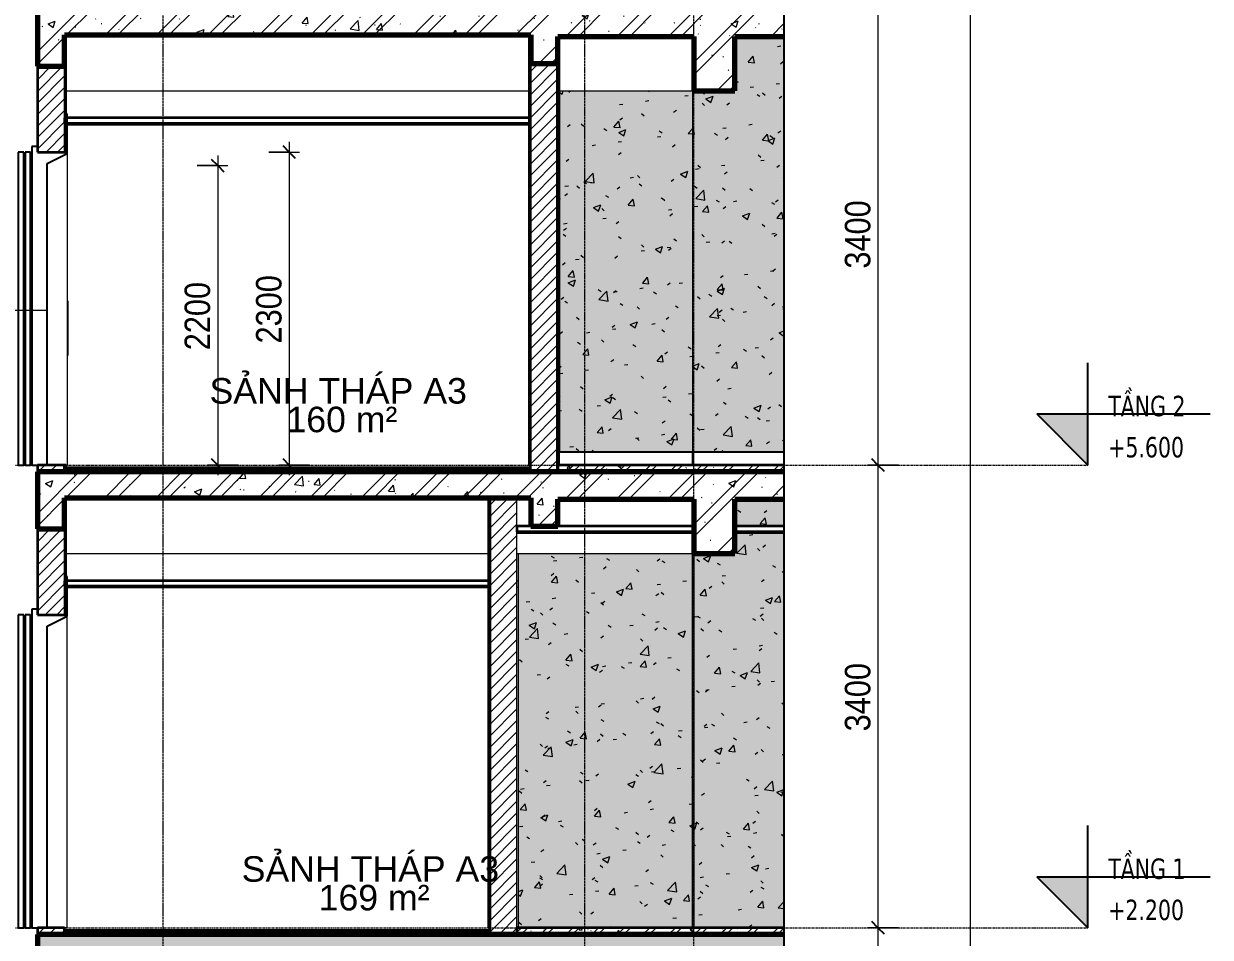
# Model space of a CAD drawing. Header units: millimetres. Extents: x -54951 to -22308, y -6558 to 34550.
# Drawn here: x -49462 to -40741, y 2130 to 8843 of the extents above; entities that cross this region are included whole.
import ezdxf

# ---------------------------------------------------------------- set-up
doc = ezdxf.new("R2010")
doc.units = ezdxf.units.MM
for name, pattern in [('Centre', [31.75, 6.35, -4.7625, 15.875, -4.7625]), ('Grid Line', [22.225, 12.7, -3.175, 3.175, -3.175]), ('Hidden', [7.14375, 4.7625, -2.38125])]:
    doc.linetypes.add(name, pattern=pattern)
for name, color, linetype, lineweight in [('0-1', 7, 'Continuous', 5), ('A-ANNO-DIMS', 211, 'Continuous', 9), ('A-ANNO-DIMS-75', 211, 'Continuous', 9), ('A-AREA-IDEN', 2, 'Continuous', 9), ('A-CLNG', 13, 'Continuous', 18), ('A-CLNG-2', 7, 'Continuous', 35), ('A-CLNG-FNSH-1', 250, 'Continuous', 18), ('A-CLNG-PATT', 13, 'Continuous', 18), ('A-DETL-GENF', 92, 'Continuous', 18), ('A-DETL-GENF-1', 9, 'Continuous', 18), ('A-DETL-GENF-3', 92, 'Hidden', 25), ('A-DETL-WIDE', 214, 'Continuous', 70), ('A-DOOR', 31, 'Continuous', 18), ('A-DOOR-1', 31, 'Continuous', 25), ('A-DOOR-IDEN', 31, 'Continuous', 9), ('A-FLOR-FNSH-1', 7, 'Continuous', 35), ('A-FLOR-HRAL-1', 250, 'Continuous', 18), ('A-FLOR-HRAL-2', 53, 'Continuous', 25), ('A-FLOR-HRAL-3', 9, 'Continuous', 18), ('A-FLOR-LEVL', 51, 'Continuous', 9), ('A-FLOR-LEVL-1', 51, 'Continuous', 25), ('A-FLOR-LEVL-2', 51, 'Centre', 9), ('A-FLOR-PATT-2', 67, 'Continuous', 18), ('A-FLOR-PATT-3', 8, 'Continuous', 18), ('A-WALL', 113, 'Continuous', 18), ('A-WALL-1', 7, 'Continuous', 35), ('A-WALL-PATT', 111, 'Continuous', 18), ('A-WALL-PATT-1', 9, 'Continuous', 18), ('A-WALL-PATT-2', 255, 'Continuous', 18), ('A-WALL-PATT-3', 250, 'Continuous', 18), ('I-WALL', 2, 'Continuous', 18), ('I-WALL-1', 250, 'Continuous', 18), ('S-BEAM-3', 250, 'Continuous', 18), ('S-COLS-1', 250, 'Continuous', 18), ('S-GRID-1', 1, 'Grid Line', 9)]:
    doc.layers.add(name, color=color, linetype=linetype, lineweight=lineweight)
doc.styles.add('Arial', font='arial.ttf', dxfattribs={"height": 187.5})
doc.styles.add('Tahoma_B', font='tahomabd.ttf', dxfattribs={"width": 0.85, "height": 150})
doc.styles.add('UTM Avo', font='', dxfattribs={"width": 0.9, "height": 187.5})
doc.styles.get('UTM Avo').set_extended_font_data('UTM Avo')
doc.dimstyles.new('1_Dim_chi_tiet_2_5', dxfattribs={"dimscale": 304.8, "dimtxt": 187.368928, "dimasz": 0.295276, "dimexe": 0.246063, "dimexo": 0.0625, "dimgap": 0.024606, "dimtad": 1, "dimdec": 0, "dimrnd": 5, "dimzin": 0, "dimdsep": 46, "dimtxsty": 'UTM Avo', "dimblk1": 'OBLIQUE', "dimblk2": 'OBLIQUE', "dimsah": 1, "dimcen": 0.09, "dimdle": 0.246063, "dimazin": 0, "dimtfac": 1, "dimtdec": 4, "dimtix": 1, "dimtmove": 0, "dimatfit": 3, "dimfxl": 0.492126, "dimfxlon": 1, "dimtvp": 1, "dimtolj": 1, "dimtzin": 0, "dimarcsym": 2})
pattern_1 = [(50, (-48685.1, 15725), (546.553, -47.817), [57.15, -628.65]), (355, (-48685.1, 15725), (-105.728, 573.17), [45.72, -502.92]), (100.451, (-48639.57, 15721), (440.828, 525.35), [48.57, -534.27]), (46.184, (-48685.1, 15877.4), (813.237, -126.128), [85.725, -942.975]), (96.636, (-48617.35, 15866.9), (712.207, 742.283), [72.855, -801.405]), (351.184, (-48685.1, 15877.4), (712.215, 742.276), [68.58, -754.38]), (21, (-48608.9, 15839.3), (454.843, -306.796), [57.15, -628.65]), (326, (-48608.9, 15839.3), (185.406, 552.564), [45.72, -502.92]), (71.451, (-48571, 15813.73), (640.251, 245.764), [48.57, -534.27]), (37.5, (-48685.12, 15725), (9.2664, 253.665), [25.146, -471.678, 25.146, -485.394, -504.825]), (37.5, (-48685.12, 15725), (9.2664, 253.665), [-1007.364, 25.146, -479.679]), (7.5, (-48685.12, 15725), (200.4594, 300.5414), [25.146, -265.938, 25.146, -460.248, -192.405]), (7.5, (-48685.12, 15725), (200.4594, 300.5414), [-776.478, 25.146, -167.259]), (327.5, (-48855.04, 15725), (406.7728, -17.1864), [25.146, -165.354, 25.146, -569.214, -788.67]), (327.5, (-48855.04, 15725), (406.7728, -17.1864), [-784.86, 25.146, -763.524]), (317.5, (-48931.24, 15725), (444.388, 76.28), [25.146, -222.504, 25.146, -369.57, -560.07]), (317.5, (-48931.24, 15725), (444.388, 76.28), [-642.366, 25.146, -534.924])]
pattern_2 = [(37.5, (-48685.12, 15725), (-2.40047, 73.41204), [2.515, -55.397, 2.515, -62.255, -61.913]), (37.5, (-48685.12, 15725), (-2.40047, 73.41204), [-122.682, 2.515, -59.398]), (7.5, (-48685.12, 15725), (67.42816, 107.524), [2.515, -28.727, 2.515, -49.682, -20.003]), (7.5, (-48685.12, 15725), (67.42816, 107.524), [-83.439, 2.515, -17.488]), (327.5, (-48731.98, 15725), (118.6493, 0.21553), [2.515, -16.535, 2.515, -66.065, -89.535]), (327.5, (-48731.98, 15725), (118.6493, 0.21553), [-87.63, 2.515, -87.02]), (317.5, (-48731.98, 15725), (114.5339, 33.4393), [2.515, -7.01, 2.515, -42.443, -51.435]), (317.5, (-48731.98, 15725), (114.5339, 33.4393), [-54.483, 2.515, -48.92])]
pattern_3 = [(45, (-48685.12, 15725), (-39.77476, 39.77476), [])]
pattern_4 = [(50, (-48685.12, 15725), (273.276, -23.909), [28.575, -314.325]), (355, (-48685.12, 15725), (-52.8646, 286.585), [22.86, -251.46]), (100.451, (-48662.35, 15723), (220.414, 262.6745), [24.285, -267.135]), (46.184, (-48685.12, 15801.2), (406.619, -63.0646), [42.862, -471.487]), (96.636, (-48651.23, 15795.94), (356.104, 371.141), [36.428, -400.703]), (351.184, (-48685.1, 15801.2), (356.107, 371.138), [34.29, -377.19]), (21, (-48647.02, 15782.15), (227.4212, -153.398), [28.575, -314.325]), (326, (-48647.02, 15782.15), (92.7027, 276.282), [22.86, -251.46]), (71.451, (-48628.07, 15769.37), (320.1254, 122.8816), [24.285, -267.135]), (37.5, (-48685.12, 15725), (4.6325, 126.8326), [2.515, -245.897, 2.515, -252.755, -252.413]), (37.5, (-48685.12, 15725), (4.6325, 126.8326), [-503.682, 2.515, -249.898]), (7.5, (-48685.12, 15725), (100.2292, 150.2711), [2.515, -143.027, 2.515, -240.182, -96.203]), (7.5, (-48685.12, 15725), (100.2292, 150.2711), [-388.239, 2.515, -93.688]), (327.5, (-48770.08, 15725), (203.38684, -8.5935), [2.515, -92.735, 2.515, -294.665, -394.335]), (327.5, (-48770.08, 15725), (203.38684, -8.5935), [-392.43, 2.515, -391.82]), (317.5, (-48808.18, 15725), (222.1944, 38.1398), [2.515, -121.31, 2.515, -194.843, -280.035]), (317.5, (-48808.18, 15725), (222.1944, 38.1398), [-321.183, 2.515, -277.52]), (45, (-48685.12, 15725), (-94.2927, 94.2927), []), (45, (-48685.12, 15867.88), (-94.2927, 94.2927), [])]
pattern_5 = [(45, (-48685.12, 15725), (-42.4264, 42.4264), [])]
pattern_6 = [(0, (-48685.12, 15725), (609.6, 152.4), [25.146, -432.054, 25.146, -432.054, -2438.4]), (0, (-48685.12, 15725), (609.6, 152.4), [-914.4, 25.146, -889.254, 25.146, -432.054, -1066.8]), (0, (-48685.12, 15725), (609.6, 152.4), [-2286, 25.146, -279.654, 25.146, -736.854]), (120, (-48456.52, 15801.2), (-436.7823, 451.729), [25.146, -432.054, 25.146, -2870.454]), (120, (-48456.52, 15801.2), (-436.7823, 451.729), [-482.346, -432.054, 25.146, -889.254, -1524]), (120, (-48456.52, 15801.2), (-436.7823, 451.729), [-1828.8, 25.146, -432.054, 25.146, -1041.654]), (120, (-48456.52, 15801.2), (-436.7823, 451.729), [-2311.146, -279.654, 25.146, -736.854]), (240, (-48380.32, 16106), (-172.8177, -604.129), [25.146, -432.054, 25.146, -432.054, -2438.4]), (240, (-48380.32, 16106), (-172.8177, -604.129), [-914.4, 25.146, -889.254, 25.146, -432.054, -1066.8]), (240, (-48380.32, 16106), (-172.8177, -604.129), [-2286, 25.146, -279.654, 25.146, -736.854])]
pattern_7 = [(50, (-48685.1, 15725), (546.553, -47.817), [57.15, -628.65]), (355, (-48685.1, 15725), (-105.728, 573.17), [45.72, -502.92]), (100.451, (-48639.57, 15721), (440.828, 525.35), [48.57, -534.27]), (46.184, (-48685.1, 15877.4), (813.237, -126.128), [85.725, -942.975]), (96.636, (-48617.35, 15866.9), (712.207, 742.283), [72.855, -801.405]), (351.184, (-48685.1, 15877.4), (712.215, 742.276), [68.58, -754.38]), (21, (-48608.9, 15839.3), (454.843, -306.796), [57.15, -628.65]), (326, (-48608.9, 15839.3), (185.406, 552.564), [45.72, -502.92]), (71.451, (-48571, 15813.73), (640.251, 245.764), [48.57, -534.27]), (37.5, (-48685.12, 15725), (9.2664, 253.665), [5.029, -491.795, 5.029, -505.511, -504.825]), (37.5, (-48685.12, 15725), (9.2664, 253.665), [-1007.364, 5.029, -499.796]), (7.5, (-48685.12, 15725), (200.4594, 300.5414), [5.029, -286.055, 5.029, -480.365, -192.405]), (7.5, (-48685.12, 15725), (200.4594, 300.5414), [-776.478, 5.029, -187.376]), (327.5, (-48855.04, 15725), (406.7728, -17.1864), [5.029, -185.471, 5.029, -589.331, -788.67]), (327.5, (-48855.04, 15725), (406.7728, -17.1864), [-784.86, 5.029, -783.641]), (317.5, (-48931.24, 15725), (444.388, 76.2803), [5.029, -242.621, 5.029, -389.687, -560.07]), (317.5, (-48931.24, 15725), (444.388, 76.2803), [-642.366, 5.029, -555.041]), (45, (-48685.12, 15725), (-188.5854, 188.5854), []), (45, (-48685.12, 16010.75), (-188.5854, 188.5854), [])]

# ---------------------------------------------------------------- blocks, each defined once
blk = doc.blocks.new('NCV_TKTC_KET CAU_rvt-1-TKCS_THANG MÁY TM3 - MẶT CẮT')
at = {"layer": 'S-BEAM-3'}
for p, q in [((-49151.9, 8350), (-45747.4, 8350)), ((-45526.9, 8350), (-44546.9, 8350)), ((-49151.9, 4950), (-46046.9, 4950)), ((-45836.9, 4950), (-45535.3, 4950)), ((-45535.3, 4950), (-44547, 4950))]:
    blk.add_line(p, q, dxfattribs=at)
at = {"layer": 'S-COLS-1'}
blk.add_line((-44536.9, 5695), (-44536.9, 5700), dxfattribs=at)
blk = doc.blocks.new('Railing - Railing-957028-TKCS_THANG MÁY TM3 - MẶT CẮT')
at = {"layer": 'A-FLOR-HRAL-2'}
for p, q in [((-45526.9, 5695), (-45536.9, 5695)), ((-45536.9, 5695), (-45536.9, 5600)), ((-45526.9, 5600), (-45526.9, 5695)), ((-45536.9, 5600), (-45526.9, 5600))]:
    blk.add_line(p, q, dxfattribs=at)
at = {"layer": 'A-FLOR-HRAL-3'}
for p, q in [((-45526.9, 5695), (-44546.9, 5695)), ((-44546.9, 5600), (-44546.9, 5695)), ((-44546.9, 5695), (-43873.9, 5695))]:
    blk.add_line(p, q, dxfattribs=at)
blk = doc.blocks.new('NCV_TKTC_TANG 2_rvt-1-TKCS_THANG MÁY TM3 - MẶT CẮT')
at = {"layer": 'A-FLOR-PATT-2'}
h = blk.add_hatch(dxfattribs=at)
h.set_pattern_fill('FP_2', color=256, style=0, pattern_type=2)
h.set_pattern_definition(pattern_4)
h.paths.add_polyline_path([(-45536.9, 5550), (-43873.9, 5550), (-43873.9, 5600), (-45536.9, 5600)])
at = {"layer": 'A-WALL-PATT-1'}
h = blk.add_hatch(dxfattribs=at)
h.set_pattern_fill('FP_5', color=256, style=0, pattern_type=2)
h.set_pattern_definition(pattern_1)
h.paths.add_polyline_path([(-43873.9, 5700), (-43873.9, 8750), (-44235.3, 8750), (-44235.3, 8350), (-44536.9, 8350), (-44536.9, 8750), (-44546.9, 8750), (-44546.9, 5700)])
h = blk.add_hatch(dxfattribs=at)
h.set_pattern_fill('FP_5', color=256, style=0, pattern_type=2)
h.set_pattern_definition(pattern_1)
h.paths.add_polyline_path([(-44857.6, 5700), (-44546.9, 5700), (-44546.9, 8350), (-45526.9, 8350), (-45526.9, 5700)])
at = {"layer": 'A-WALL-PATT-2'}
h = blk.add_hatch(dxfattribs=at)
h.set_pattern_fill('FP_6', color=256, style=0, pattern_type=2)
h.set_pattern_definition([(37.5, (-48685.12, 15725), (-2.40047, 73.41204), [2.515, -55.397, 2.515, -62.255, -61.912]), (37.5, (-48685.12, 15725), (-2.40047, 73.41204), [-122.682, 2.515, -59.398]), (7.5, (-48685.12, 15725), (67.42816, 107.524), [2.515, -28.727, 2.515, -49.682, -20.002]), (7.5, (-48685.12, 15725), (67.42816, 107.524), [-83.439, 2.515, -17.488]), (327.5, (-48731.98, 15725), (118.6493, 0.21553), [2.515, -16.535, 2.515, -66.065, -89.535]), (327.5, (-48731.98, 15725), (118.6493, 0.21553), [-87.63, 2.515, -87.02]), (317.5, (-48731.98, 15725), (114.5339, 33.4393), [2.515, -7.01, 2.515, -42.443, -51.435]), (317.5, (-48731.98, 15725), (114.5339, 33.4393), [-54.483, 2.515, -48.92])])
h.paths.add_polyline_path([(-43873.9, 5700), (-43873.9, 8750), (-44235.3, 8750), (-44235.3, 8350), (-44536.9, 8350), (-44536.9, 8750), (-44546.9, 8750), (-44546.9, 5700)])
h = blk.add_hatch(dxfattribs=at)
h.set_pattern_fill('FP_7', color=256, style=0, pattern_type=2)
h.set_pattern_definition(pattern_2)
h.paths.add_polyline_path([(-44857.6, 5700), (-44546.9, 5700), (-44546.9, 8350), (-45526.9, 8350), (-45526.9, 5700)])
at = {"layer": 'A-WALL-PATT-3'}
h = blk.add_hatch(dxfattribs=at)
h.set_pattern_fill('FP_8', color=256, style=0, pattern_type=2)
h.set_pattern_definition(pattern_3)
h.paths.add_polyline_path([(-45526.9, 5700), (-45526.9, 8750), (-45535.3, 8750), (-45535.3, 8550), (-45536.9, 8550), (-45536.9, 5700)])
at = {"layer": 'A-FLOR-FNSH-1'}
for p, q in [((-43873.9, 5600), (-45536.9, 5600)), ((-45536.9, 5600), (-45536.9, 5550))]:
    blk.add_line(p, q, dxfattribs=at)
at = {"layer": 'A-WALL-1'}
for p, q in [((-45526.9, 5700), (-45526.9, 8750)), ((-45536.9, 8550), (-45536.9, 5700)), ((-45536.9, 5700), (-45526.9, 5700))]:
    blk.add_line(p, q, dxfattribs=at)
at = {"layer": 'I-WALL-1'}
for p, q in [((-44546.9, 8750), (-44546.9, 5700)), ((-45526.9, 5700), (-44546.9, 5700)), ((-44546.9, 5700), (-43873.9, 5700))]:
    blk.add_line(p, q, dxfattribs=at)
at = {"layer": 'A-FLOR-HRAL-1'}
blk.add_blockref('Railing - Railing-957028-TKCS_THANG MÁY TM3 - MẶT CẮT', (0, 0), dxfattribs=at)
blk = doc.blocks.new('Thang may HIEN - Dài x Rộng - 2000x2000-V1-TKCS_THANG MÁY TM3 - MẶT CẮT')
at = {"layer": 'A-DOOR'}
for p, q in [((-51111.9, 11500), (-49611.9, 11500)), ((-49141.9, 11290), (-49141.9, 9000)), ((-49137.9, 10205.9), (-49141.9, 10205.9)), ((-49137.9, 10205.9), (-49137.9, 9805.9)), ((-49141.9, 9805.9), (-49137.9, 9805.9)), ((-49141.9, 9000), (-49151.9, 9000))]:
    blk.add_line(p, q, dxfattribs=at)
at = {"layer": 'A-DOOR-1'}
for p, q in [((-49161.9, 11580), (-49161.9, 11300)), ((-49141.9, 11580), (-49161.9, 11580)), ((-49141.9, 11290), (-49141.9, 11580)), ((-51111.9, 11500), (-51161.9, 11500)), ((-51161.9, 11500), (-51161.9, 9000)), ((-51111.9, 9000), (-51111.9, 11500)), ((-49561.9, 11500), (-49611.9, 11500)), ((-49611.9, 11500), (-49611.9, 9000)), ((-49561.9, 9000), (-49561.9, 11500)), ((-49361.9, 11340), (-49401.9, 11340)), ((-49401.9, 11340), (-49401.9, 9000)), ((-49361.9, 11300), (-49361.9, 11340)), ((-49462.3, 11300), (-49502.3, 11300)), ((-49502.3, 11300), (-49502.3, 9000)), ((-49462.3, 9000), (-49462.3, 11300)), ((-49412.3, 11300), (-49452.3, 11300)), ((-49452.3, 11300), (-49452.3, 9000)), ((-49412.3, 9000), (-49412.3, 11300)), ((-49161.9, 11300), (-49361.9, 11300)), ((-49290.9, 11215.5), (-49141.9, 11290)), ((-49611.9, 11250), (-51111.9, 11250)), ((-51111.9, 11250), (-51111.9, 11200)), ((-51111.9, 11200), (-49611.9, 11200)), ((-49611.9, 11200), (-49611.9, 11250)), ((-49290.9, 9000), (-49290.9, 11215.5)), ((-51161.9, 9000), (-51111.9, 9000)), ((-49611.9, 9050), (-51111.9, 9050)), ((-51111.9, 9050), (-51111.9, 9000)), ((-51111.9, 9000), (-49611.9, 9000)), ((-49611.9, 9000), (-49611.9, 9050)), ((-49611.9, 9000), (-49561.9, 9000)), ((-49502.3, 9000), (-49462.3, 9000)), ((-49452.3, 9000), (-49412.3, 9000)), ((-49401.9, 9000), (-49290.9, 9000))]:
    blk.add_line(p, q, dxfattribs=at)
blk = doc.blocks.new('Thang may HIEN - Dài x Rộng - 2000x2000-2402870-TKCS_THANG MÁY TM3 - MẶT CẮT')
at = {"layer": 'A-DOOR'}
for p, q in [((-51111.9, 4700), (-49611.9, 4700)), ((-49141.9, 2200), (-49141.9, 4490)), ((-49141.9, 2200), (-49161.9, 2200))]:
    blk.add_line(p, q, dxfattribs=at)
at = {"layer": 'A-DOOR-1'}
for p, q in [((-49141.9, 4780), (-49161.9, 4780)), ((-49161.9, 4780), (-49161.9, 4500)), ((-49141.9, 4490), (-49141.9, 4780)), ((-51111.9, 4700), (-51161.9, 4700)), ((-51161.9, 4700), (-51161.9, 2200)), ((-51111.9, 2200), (-51111.9, 4700)), ((-49561.9, 4700), (-49611.9, 4700)), ((-49611.9, 4700), (-49611.9, 2200)), ((-49561.9, 2200), (-49561.9, 4700)), ((-49361.9, 4540), (-49401.9, 4540)), ((-49401.9, 4540), (-49401.9, 2200)), ((-49361.9, 4500), (-49361.9, 4540)), ((-49611.9, 4450), (-51111.9, 4450)), ((-51111.9, 4450), (-51111.9, 4400)), ((-49611.9, 4400), (-49611.9, 4450)), ((-49462.3, 4500), (-49502.3, 4500)), ((-49502.3, 4500), (-49502.3, 2200)), ((-49462.3, 2200), (-49462.3, 4500)), ((-49412.3, 4500), (-49452.3, 4500)), ((-49452.3, 4500), (-49452.3, 2200)), ((-49412.3, 2200), (-49412.3, 4500)), ((-49161.9, 4500), (-49361.9, 4500)), ((-49290.8, 4415.6), (-49141.9, 4490)), ((-51111.9, 4400), (-49611.9, 4400)), ((-49290.8, 2200), (-49290.8, 4415.6)), ((-51161.9, 2200), (-51111.9, 2200)), ((-49611.9, 2250), (-51111.9, 2250)), ((-51111.9, 2250), (-51111.9, 2200)), ((-51111.9, 2200), (-49611.9, 2200)), ((-49611.9, 2200), (-49611.9, 2250)), ((-49611.9, 2200), (-49561.9, 2200)), ((-49502.3, 2200), (-49462.3, 2200)), ((-49452.3, 2200), (-49412.3, 2200)), ((-49401.9, 2200), (-49290.8, 2200))]:
    blk.add_line(p, q, dxfattribs=at)
blk = doc.blocks.new('BORDER VIEW - BORDER VIEW-3767922-TKCS_THANG MÁY TM3 - MẶT CẮT')
at = {"layer": 'A-DETL-GENF-3'}
blk.add_line((-43873.9, 33879.3), (-43873.9, -4350), dxfattribs=at)
blk = doc.blocks.new('Level - CAO ĐỘ LEVEL-350587-TKCS_THANG MÁY TM3 - MẶT CẮT')
at = {"layer": 'A-FLOR-LEVL'}
blk.add_hatch(color=256, dxfattribs=at).paths.add_polyline_path([(-41640.6, 2575), (-41640.6, 2200), (-42015.6, 2575)])
at = {"layer": 'A-FLOR-LEVL-1'}
for p, q in [((-41640.6, 2200), (-41640.6, 2950)), ((-42015.6, 2575), (-41640.6, 2200)), ((-42015.6, 2575), (-40740.6, 2575))]:
    blk.add_line(p, q, dxfattribs=at)
blk = doc.blocks.new('DIMBLOCK9-TKCS_THANG MÁY TM3 - MẶT CẮT')
at = {"layer": 'A-ANNO-DIMS-75'}
for p, q in [((-43033, 9000), (-43258, 9000)), ((-43183, 9000), (-43183, 5600)), ((-43183, 9000), (-43033, 9000)), ((-43033, 5600), (-43258, 5600)), ((-43183, 5600), (-43033, 5600))]:
    blk.add_line(p, q, dxfattribs=at)
at = {"layer": 'A-ANNO-DIMS-75', "lineweight": 25}
for p, q in [((-43183, 9000), (-43228, 9045)), ((-43183, 9000), (-43138, 8955)), ((-43183, 5600), (-43228, 5645)), ((-43183, 5600), (-43138, 5555))]:
    blk.add_line(p, q, dxfattribs=at)
at = {"layer": 'A-ANNO-DIMS-75', "color": 0, "insert": (-43426.5, 7043.2), "char_height": 187.5, "width": 616.236, "attachment_point": 1, "rotation": 90, "line_spacing_factor": 1.110334, "style": 'UTM Avo'}
blk.add_mtext('3400', dxfattribs=at)
blk = doc.blocks.new('_Oblique')
at = {"color": 0, "linetype": 'ByBlock', "lineweight": -2}
blk.add_line((-0.5, -0.5), (0.5, 0.5), dxfattribs=at)
blk = doc.blocks.new('DIMBLOCK10-TKCS_THANG MÁY TM3 - MẶT CẮT')
at = {"layer": 'A-ANNO-DIMS-75'}
for p, q in [((-43033, 5600), (-43258, 5600)), ((-43183, 5600), (-43183, 2200)), ((-43183, 5600), (-43033, 5600)), ((-43033, 2200), (-43258, 2200)), ((-43183, 2200), (-43033, 2200))]:
    blk.add_line(p, q, dxfattribs=at)
at = {"layer": 'A-ANNO-DIMS-75', "lineweight": 25}
for p, q in [((-43183, 5600), (-43228, 5645)), ((-43183, 5600), (-43138, 5555)), ((-43183, 2200), (-43228, 2245)), ((-43183, 2200), (-43138, 2155))]:
    blk.add_line(p, q, dxfattribs=at)
at = {"layer": 'A-ANNO-DIMS-75', "color": 0, "insert": (-43426.5, 3643.2), "char_height": 187.5, "width": 616.236, "attachment_point": 1, "rotation": 90, "line_spacing_factor": 1.110334, "style": 'UTM Avo'}
blk.add_mtext('3400', dxfattribs=at)
blk = doc.blocks.new('DIMBLOCK11-TKCS_THANG MÁY TM3 - MẶT CẮT')
at = {"layer": 'A-ANNO-DIMS-75'}
for p, q in [((-43033, 2200), (-43258, 2200)), ((-43183, 2200), (-43183, -2075)), ((-43183, 2200), (-43033, 2200)), ((-43033, -2000), (-43258, -2000)), ((-43183, -2000), (-43033, -2000))]:
    blk.add_line(p, q, dxfattribs=at)
at = {"layer": 'A-ANNO-DIMS-75', "lineweight": 25}
for p, q in [((-43183, 2200), (-43228, 2245)), ((-43183, 2200), (-43138, 2155)), ((-43183, -2000), (-43228, -1955)), ((-43183, -2000), (-43138, -2045))]:
    blk.add_line(p, q, dxfattribs=at)
at = {"layer": 'A-ANNO-DIMS-75', "color": 0, "insert": (-43426.5, -156.8), "char_height": 187.5, "width": 616.236, "attachment_point": 1, "rotation": 90, "line_spacing_factor": 1.110334, "style": 'UTM Avo'}
blk.add_mtext('4200', dxfattribs=at)
blk = doc.blocks.new('DIMBLOCK16-TKCS_THANG MÁY TM3 - MẶT CẮT')
at = {"layer": 'A-ANNO-DIMS-75', "lineweight": 25}
for p, q in [((-42506.2, 33800), (-42551.2, 33845)), ((-42506.2, 33800), (-42461.2, 33755)), ((-42506.2, -2000), (-42551.2, -1955)), ((-42506.2, -2000), (-42461.2, -2045))]:
    blk.add_line(p, q, dxfattribs=at)
at = {"layer": 'A-ANNO-DIMS-75'}
for p, q in [((-42506.2, 33875), (-42506.2, -2075)), ((-42656.2, 33800), (-42431.2, 33800)), ((-42506.2, 33800), (-42656.2, 33800)), ((-42356.2, -2000), (-42581.2, -2000)), ((-42506.2, -2000), (-42356.2, -2000))]:
    blk.add_line(p, q, dxfattribs=at)
at = {"layer": 'A-ANNO-DIMS-75', "color": 0, "insert": (-42749.8, 15579), "char_height": 187.5, "width": 770.294, "attachment_point": 1, "rotation": 90, "line_spacing_factor": 1.110334, "style": 'UTM Avo'}
blk.add_mtext('35800', dxfattribs=at)
blk = doc.blocks.new('DIMBLOCK33-TKCS_THANG MÁY TM3 - MẶT CẮT')
at = {"layer": 'A-ANNO-DIMS-75'}
for p, q in [((-48036, 7875), (-48036, 5525)), ((-48186, 7800), (-47961, 7800)), ((-48036, 7800), (-48186, 7800)), ((-47886, 5600), (-48111, 5600)), ((-48036, 5600), (-47886, 5600))]:
    blk.add_line(p, q, dxfattribs=at)
at = {"layer": 'A-ANNO-DIMS-75', "lineweight": 25}
for p, q in [((-48036, 7800), (-48081, 7845)), ((-48036, 7800), (-47991, 7755)), ((-48036, 5600), (-48081, 5645)), ((-48036, 5600), (-47991, 5555))]:
    blk.add_line(p, q, dxfattribs=at)
at = {"layer": 'A-ANNO-DIMS-75', "color": 0, "insert": (-48279.6, 6443.2), "char_height": 187.5, "width": 616.236, "attachment_point": 1, "rotation": 90, "line_spacing_factor": 1.110334, "style": 'UTM Avo'}
blk.add_mtext('2200', dxfattribs=at)
blk = doc.blocks.new('DIMBLOCK34-TKCS_THANG MÁY TM3 - MẶT CẮT')
at = {"layer": 'A-ANNO-DIMS-75', "lineweight": 25}
for p, q in [((-47511, 7900), (-47556, 7945)), ((-47511, 7900), (-47466, 7855)), ((-47511, 5600), (-47556, 5645)), ((-47511, 5600), (-47466, 5555))]:
    blk.add_line(p, q, dxfattribs=at)
at = {"layer": 'A-ANNO-DIMS-75'}
for p, q in [((-47511, 7975), (-47511, 5525)), ((-47661, 7900), (-47436, 7900)), ((-47511, 7900), (-47661, 7900)), ((-47361, 5600), (-47586, 5600)), ((-47511, 5600), (-47361, 5600))]:
    blk.add_line(p, q, dxfattribs=at)
at = {"layer": 'A-ANNO-DIMS-75', "color": 0, "insert": (-47754.6, 6493.2), "char_height": 187.5, "width": 616.236, "attachment_point": 1, "rotation": 90, "line_spacing_factor": 1.110334, "style": 'UTM Avo'}
blk.add_mtext('2300', dxfattribs=at)

msp = doc.modelspace()

# ---------------------------------------------------------------- hatches: boundary and pattern name
at = {"layer": 'A-CLNG-PATT'}
h = msp.add_hatch(dxfattribs=at)
h.set_pattern_fill('FP_11', color=256, style=0, pattern_type=2)
h.set_pattern_definition(pattern_6)
h.paths.add_polyline_path([(-46155.9, 8100), (-45737.4, 8100), (-45737.4, 8110), (-49161.9, 8110), (-49161.9, 8100), (-47454.3, 8100)])
h = msp.add_hatch(dxfattribs=at)
h.set_pattern_fill('FP_11', color=256, style=0, pattern_type=2)
h.set_pattern_definition(pattern_6)
h.paths.add_polyline_path([(-43873.9, 5100), (-43873.9, 5110), (-44235.3, 5110), (-44235.3, 5100)])
h.paths.add_polyline_path([(-45836.9, 5100), (-44536.9, 5100), (-44536.9, 5110), (-45836.9, 5110)])
h = msp.add_hatch(dxfattribs=at)
h.set_pattern_fill('FP_11', color=256, style=0, pattern_type=2)
h.set_pattern_definition(pattern_6)
h.paths.add_polyline_path([(-47454.3, 4700), (-46036.9, 4700), (-46036.9, 4710), (-49161.9, 4710), (-49161.9, 4700), (-48752.6, 4700)])
at = {"layer": 'A-DETL-GENF-1'}
h = msp.add_hatch(dxfattribs=at)
h.set_pattern_fill('FP_3', color=256, style=0, pattern_type=2)
h.set_pattern_definition(pattern_7)
h.paths.add_polyline_path([(-44235.3, 8350), (-44235.3, 8750), (-43873.9, 8750), (-43873.9, 8950), (-49361.9, 8950), (-49361.9, 8530), (-49161.9, 8530), (-49161.9, 8760), (-45735.3, 8760), (-45735.3, 8550), (-45535.3, 8550), (-45535.3, 8750), (-44536.9, 8750), (-44536.9, 8350)])
h.paths.add_polyline_path([(-53361.9, 8350), (-53361.9, 8730), (-51661.9, 8730), (-51661.9, 8530), (-51461.9, 8530), (-51461.9, 8950), (-53801.9, 8950), (-53801.9, 8350)])
h = msp.add_hatch(dxfattribs=at)
h.set_pattern_fill('FP_3', color=256, style=0, pattern_type=2)
h.set_pattern_definition(pattern_7)
h.paths.add_polyline_path([(-44536.9, 4950), (-44235.3, 4950), (-44235.3, 5350), (-43873.9, 5350), (-43873.9, 5550), (-49361.9, 5550), (-49361.9, 5130), (-49161.9, 5130), (-49161.9, 5360), (-45735.3, 5360), (-45735.3, 5150), (-45535.3, 5150), (-45535.3, 5350), (-44536.9, 5350), (-44536.9, 5228.4)])
h.paths.add_polyline_path([(-53801.9, 4950), (-53361.9, 4950), (-53361.9, 5330), (-51661.9, 5330), (-51661.9, 5130), (-51461.9, 5130), (-51461.9, 5550), (-53801.9, 5550), (-53801.9, 4995.6)])
h = msp.add_hatch(dxfattribs=at)
h.set_pattern_fill('FP_3', color=256, style=0, pattern_type=2)
h.set_pattern_definition(pattern_7)
h.paths.add_polyline_path([(-51661.9, -3850), (-51461.9, -3850), (-51461.9, -2050), (-53801.9, -2050), (-53801.9, -2350), (-53733.3, -2350), (-53733.3, -2750), (-53336.9, -2750), (-53336.9, -2350), (-51661.9, -2350)])
h.paths.add_polyline_path([(-49161.9, -3850), (-49161.9, -2350), (-44536.9, -2350), (-44536.9, -2750), (-44136.9, -2750), (-44136.9, -2350), (-43873.9, -2350), (-43873.9, -2050), (-49361.9, -2050), (-49361.9, -3850)])
h.paths.add_polyline_path([(-44536.9, 1550), (-44235.3, 1550), (-44235.3, 1950), (-43873.9, 1950), (-43873.9, 2150), (-49361.9, 2150), (-49361.9, 1750), (-49161.9, 1750), (-49161.9, 1950), (-46036.9, 1950), (-46036.9, 1750), (-45836.9, 1750), (-45836.9, 1950), (-44536.9, 1950)])
h.paths.add_polyline_path([(-53686.9, 1550), (-53361.9, 1550), (-53361.9, 1950), (-51661.9, 1950), (-51661.9, 1750), (-51461.9, 1750), (-51461.9, 2150), (-53801.9, 2150), (-53801.9, 1950), (-53686.9, 1950)])
at = {"layer": 'A-FLOR-PATT-3'}
h = msp.add_hatch(dxfattribs=at)
h.set_pattern_fill('FP_2', color=256, style=0, pattern_type=2)
h.set_pattern_definition(pattern_4)
h.paths.add_polyline_path([(-46155.9, 5550), (-45737.4, 5550), (-45737.4, 5580), (-49161.9, 5580), (-49161.9, 5550), (-47792.1, 5550)])
h = msp.add_hatch(dxfattribs=at)
h.set_pattern_fill('FP_2', color=256, style=0, pattern_type=2)
h.set_pattern_definition(pattern_4)
h.paths.add_polyline_path([(-44536.9, 2150), (-43873.9, 2150), (-43873.9, 2200), (-45836.9, 2200), (-45836.9, 2150), (-44857.6, 2150)])
h = msp.add_hatch(dxfattribs=at)
h.set_pattern_fill('FP_2', color=256, style=0, pattern_type=2)
h.set_pattern_definition(pattern_4)
h.paths.add_polyline_path([(-51461.9, 2150), (-51461.9, 2180), (-53435.3, 2180), (-53435.3, 2150), (-51661.9, 2150)])
h.paths.add_polyline_path([(-49161.9, 2150), (-46036.9, 2150), (-46036.9, 2180), (-49161.9, 2180)])
at = {"layer": 'A-WALL-PATT'}
h = msp.add_hatch(dxfattribs=at)
h.set_pattern_fill('FP_8', color=256, style=0, pattern_type=2)
h.set_pattern_definition(pattern_3)
h.paths.add_polyline_path([(-49151.9, 7900), (-49151.9, 8760), (-49161.9, 8760), (-49161.9, 7900)])
h.paths.add_polyline_path([(-49154.4, 8950), (-49151.9, 8950), (-49151.9, 9000), (-49161.9, 9000), (-49161.9, 8950)])
h = msp.add_hatch(dxfattribs=at)
h.set_pattern_fill('FP_8', color=256, style=0, pattern_type=2)
h.set_pattern_definition(pattern_3)
h.paths.add_polyline_path([(-45737.4, 5600), (-45737.4, 8760), (-45747.4, 8760), (-45747.4, 5600)])
h.paths.add_polyline_path([(-45747.4, 8950), (-45737.4, 8950), (-45737.4, 9000), (-45747.4, 9000)])
h = msp.add_hatch(dxfattribs=at)
h.set_pattern_fill('FP_1', color=256, style=0, pattern_type=2)
h.set_pattern_definition(pattern_5)
h.paths.add_polyline_path([(-45735.3, 5550), (-45537.4, 5550), (-45537.4, 8550), (-45735.3, 8550), (-45735.3, 8760), (-45737.4, 8759.8), (-45737.4, 5550)])
h = msp.add_hatch(dxfattribs=at)
h.set_pattern_fill('FP_1', color=256, style=0, pattern_type=2)
h.set_pattern_definition(pattern_5)
h.paths.add_polyline_path([(-49161.9, 5550), (-49161.9, 5600), (-49361.9, 5600), (-49361.9, 5550)])
h.paths.add_polyline_path([(-49361.9, 7900), (-49161.9, 7900), (-49161.9, 8530), (-49361.9, 8530), (-49361.9, 8304.2)])
h = msp.add_hatch(dxfattribs=at)
h.set_pattern_fill('FP_8', color=256, style=0, pattern_type=2)
h.set_pattern_definition(pattern_3)
h.paths.add_polyline_path([(-49151.9, 4500), (-49151.9, 5360), (-49161.9, 5360), (-49161.9, 4500)])
h.paths.add_polyline_path([(-49151.9, 5550), (-49151.9, 5600), (-49161.9, 5600), (-49161.9, 5550), (-49154.4, 5550)])
h = msp.add_hatch(dxfattribs=at)
h.set_pattern_fill('FP_8', color=256, style=0, pattern_type=2)
h.set_pattern_definition(pattern_3)
h.paths.add_polyline_path([(-46046.9, 2200), (-46036.9, 2200), (-46036.9, 5360), (-46046.9, 5360), (-46046.9, 2767.7)])
h = msp.add_hatch(dxfattribs=at)
h.set_pattern_fill('FP_1', color=256, style=0, pattern_type=2)
h.set_pattern_definition(pattern_5)
h.paths.add_polyline_path([(-46036.9, 2150), (-45836.9, 2150), (-45836.9, 5360), (-46036.9, 5360), (-46036.9, 2767.7)])
h = msp.add_hatch(dxfattribs=at)
h.set_pattern_fill('FP_5', color=256, style=0, pattern_type=2)
h.set_pattern_definition(pattern_1)
h.paths.add_polyline_path([(-43873.9, 2200), (-43873.9, 5100), (-44235.3, 5100), (-44235.3, 4950), (-44536.9, 4950), (-44536.9, 2200)])
h.paths.add_polyline_path([(-43873.9, 5150), (-43873.9, 5350), (-44235.3, 5350), (-44235.3, 5150)])
h = msp.add_hatch(dxfattribs=at)
h.set_pattern_fill('FP_7', color=256, style=0, pattern_type=2)
h.set_pattern_definition(pattern_2)
h.paths.add_polyline_path([(-43873.9, 2200), (-43873.9, 5100), (-44235.3, 5100), (-44235.3, 4950), (-44536.9, 4950), (-44536.9, 2200)])
h.paths.add_polyline_path([(-43873.9, 5150), (-43873.9, 5350), (-44235.3, 5350), (-44235.3, 5150)])
h = msp.add_hatch(dxfattribs=at)
h.set_pattern_fill('FP_1', color=256, style=0, pattern_type=2)
h.set_pattern_definition(pattern_5)
h.paths.add_polyline_path([(-49161.9, 2150), (-49161.9, 2200), (-49361.9, 2200), (-49361.9, 2150)])
h.paths.add_polyline_path([(-49361.9, 4500), (-49161.9, 4500), (-49161.9, 5130), (-49361.9, 5130), (-49361.9, 4613.2)])
h = msp.add_hatch(dxfattribs=at)
h.set_pattern_fill('FP_5', color=256, style=0, pattern_type=2)
h.set_pattern_definition(pattern_1)
h.paths.add_polyline_path([(-44857.6, 2200), (-44547, 2200), (-44547, 4950), (-45826.9, 4950), (-45826.9, 2200)])
h = msp.add_hatch(dxfattribs=at)
h.set_pattern_fill('FP_7', color=256, style=0, pattern_type=2)
h.set_pattern_definition(pattern_2)
h.paths.add_polyline_path([(-44857.6, 2200), (-44547, 2200), (-44547, 4950), (-45826.9, 4950), (-45826.9, 2200)])

# ---------------------------------------------------------------- linework, layer by layer
at = {"layer": 'A-CLNG'}
for p, q in [((-45836.9, 4750), (-45826.9, 4750)), ((-45826.9, 4700), (-45836.9, 4700))]:
    msp.add_line(p, q, dxfattribs=at)
at = {"layer": 'A-CLNG-2'}
for p, q in [((-45737.4, 8150), (-49161.9, 8150)), ((-49161.9, 8150), (-49161.9, 8110)), ((-45737.4, 8110), (-45737.4, 8150)), ((-45737.4, 8110), (-49161.9, 8110)), ((-45735.3, 5150), (-45836.9, 5150)), ((-45836.9, 5150), (-45836.9, 5110)), ((-44536.9, 5150), (-45535.3, 5150)), ((-43873.9, 5150), (-44235.3, 5150)), ((-44536.9, 5110), (-45836.9, 5110)), ((-43873.9, 5110), (-44235.3, 5110)), ((-46036.9, 4750), (-49161.9, 4750)), ((-49161.9, 4750), (-49161.9, 4710)), ((-46036.9, 4710), (-49161.9, 4710)), ((-46036.9, 4710), (-46036.9, 4750))]:
    msp.add_line(p, q, dxfattribs=at)
at = {"layer": 'A-CLNG-FNSH-1'}
for p, q in [((-49161.9, 8100), (-45737.4, 8100)), ((-45737.4, 8100), (-45737.4, 8110)), ((-45836.9, 5100), (-44536.9, 5100)), ((-44235.3, 5100), (-43873.9, 5100)), ((-49161.9, 4710), (-49161.9, 4700)), ((-46036.9, 4700), (-46036.9, 4710)), ((-49161.9, 4700), (-46036.9, 4700))]:
    msp.add_line(p, q, dxfattribs=at)
at = {"layer": 'A-DETL-WIDE'}
for p, q in [((-49361.9, 8950), (-49361.9, 8530)), ((-49161.9, 8530), (-49161.9, 8760)), ((-49161.9, 8760), (-45735.3, 8760)), ((-45735.3, 8760), (-45735.3, 8550)), ((-45535.3, 8550), (-45535.3, 8750)), ((-45535.3, 8750), (-44536.9, 8750)), ((-44536.9, 8750), (-44536.9, 8350)), ((-44235.3, 8350), (-44235.3, 8750)), ((-44235.3, 8750), (-43873.9, 8750)), ((-45735.3, 8550), (-45535.3, 8550)), ((-49361.9, 8530), (-49161.9, 8530)), ((-44536.9, 8350), (-44235.3, 8350)), ((-43873.9, 5550), (-49361.9, 5550)), ((-49361.9, 5550), (-49361.9, 5130)), ((-49161.9, 5130), (-49161.9, 5360)), ((-49161.9, 5360), (-45735.3, 5360)), ((-45735.3, 5360), (-45735.3, 5150)), ((-45535.3, 5150), (-45535.3, 5350)), ((-45535.3, 5350), (-44536.9, 5350)), ((-44536.9, 5350), (-44536.9, 4950)), ((-44235.3, 4950), (-44235.3, 5350)), ((-44235.3, 5350), (-43873.9, 5350)), ((-45735.3, 5150), (-45535.3, 5150)), ((-49361.9, 5130), (-49161.9, 5130)), ((-44536.9, 4950), (-44235.3, 4950)), ((-43873.9, 2150), (-49361.9, 2150)), ((-49361.9, 2150), (-49361.9, 1750))]:
    msp.add_line(p, q, dxfattribs=at)
at = {"layer": 'A-DOOR-IDEN'}
msp.add_line((-49297.9, 6735.6), (-49635.4, 6735.6), dxfattribs=at)
at = {"layer": 'A-FLOR-FNSH-1'}
for p, q in [((-45737.4, 5580), (-49161.9, 5580)), ((-43873.9, 2200), (-45836.9, 2200)), ((-45836.9, 2200), (-45836.9, 2150)), ((-46036.9, 2180), (-49161.9, 2180)), ((-49161.9, 2180), (-49161.9, 2150)), ((-46036.9, 2150), (-46036.9, 2180))]:
    msp.add_line(p, q, dxfattribs=at)
at = {"layer": 'A-FLOR-LEVL-2'}
for p, q in [((-54951.2, 5600), (-41640.6, 5600)), ((-54951.2, 2200), (-41640.6, 2200))]:
    msp.add_line(p, q, dxfattribs=at)
at = {"layer": 'A-WALL'}
for p, q in [((-49161.9, 7900), (-49161.9, 8530)), ((-49161.9, 8530), (-49161.9, 7900)), ((-45836.9, 2200), (-45836.9, 5360)), ((-49161.9, 4500), (-49161.9, 5130)), ((-49161.9, 5130), (-49161.9, 4500))]:
    msp.add_line(p, q, dxfattribs=at)
at = {"layer": 'A-WALL-1'}
for p, q in [((-49151.9, 7900), (-49151.9, 8760)), ((-45747.4, 8760), (-45747.4, 5600)), ((-45737.4, 5550), (-45737.4, 8760.1)), ((-45537.4, 5550), (-45537.4, 8550)), ((-49361.9, 8530), (-49361.9, 7900)), ((-49361.9, 7900), (-49161.9, 7900)), ((-49161.9, 7900), (-49151.9, 7900)), ((-49361.9, 5600), (-49361.9, 5550)), ((-49161.9, 5600), (-49361.9, 5600)), ((-49161.9, 5550), (-49161.9, 5600)), ((-49151.9, 5600), (-49161.9, 5600)), ((-49161.9, 5600), (-49161.9, 5550)), ((-49151.9, 5550), (-49151.9, 5600)), ((-45747.4, 5600), (-45737.4, 5600)), ((-49151.9, 4500), (-49151.9, 5360)), ((-46046.9, 5360), (-46046.9, 2200)), ((-46036.9, 5360), (-46036.9, 2150)), ((-46036.9, 2200), (-46036.9, 5360)), ((-49361.9, 5130), (-49361.9, 4500)), ((-49361.9, 4500), (-49161.9, 4500)), ((-49161.9, 4500), (-49151.9, 4500)), ((-49361.9, 2200), (-49361.9, 2150)), ((-49161.9, 2200), (-49361.9, 2200)), ((-49161.9, 2150), (-49161.9, 2200)), ((-46046.9, 2200), (-46036.9, 2200))]:
    msp.add_line(p, q, dxfattribs=at)
at = {"layer": 'I-WALL'}
for p, q in [((-44547, 5150), (-44547, 5350)), ((-44537, 5350), (-44537, 5150)), ((-44547, 2200), (-44547, 5100)), ((-44537, 5100), (-44537, 2200)), ((-45826.9, 4950), (-45826.9, 2200)), ((-44536.9, 4950), (-44536.9, 2200))]:
    msp.add_line(p, q, dxfattribs=at)
at = {"layer": 'S-GRID-1'}
for p, q in [((-48436.9, -4007.7), (-48436.9, 32417.5)), ((-45336.9, -4007.7), (-45336.9, 32417.5)), ((-44536.9, -4007.7), (-44536.9, 32417.5))]:
    msp.add_line(p, q, dxfattribs=at)

# ---------------------------------------------------------------- block references
at = {"layer": '0-1'}
for name in ['NCV_TKTC_KET CAU_rvt-1-TKCS_THANG MÁY TM3 - MẶT CẮT', 'NCV_TKTC_TANG 2_rvt-1-TKCS_THANG MÁY TM3 - MẶT CẮT']:
    msp.add_blockref(name, (0, 0), dxfattribs=at)
at = {"layer": 'A-DETL-GENF'}
msp.add_blockref('BORDER VIEW - BORDER VIEW-3767922-TKCS_THANG MÁY TM3 - MẶT CẮT', (0, 0), dxfattribs=at)
at = {"layer": 'A-DOOR'}
for name, p in [('Thang may HIEN - Dài x Rộng - 2000x2000-V1-TKCS_THANG MÁY TM3 - MẶT CẮT', (0, -3400)), ('Thang may HIEN - Dài x Rộng - 2000x2000-2402870-TKCS_THANG MÁY TM3 - MẶT CẮT', (0, 0))]:
    msp.add_blockref(name, p, dxfattribs=at)
at = {"layer": 'A-FLOR-LEVL-1'}
for p in [(0, 3400), (0, 0)]:
    msp.add_blockref('Level - CAO ĐỘ LEVEL-350587-TKCS_THANG MÁY TM3 - MẶT CẮT', p, dxfattribs=at)

# ---------------------------------------------------------------- texts
at = {"layer": 'A-AREA-IDEN', "char_height": 187.5, "line_spacing_factor": 0.936439, "style": 'Arial'}
for s, insert, width, attachment_point in [('\\pt3.75,7.5,11.25,15,18.75,22.5,26.25,30,33.75,37.5,41.25,45,48.75,52.5,56.25,60,63.75,67.5,71.25,75,78.75,82.5,86.25,90,93.75,97.5,101.25,105,108.75,112.5,116.25,120;SẢNH THÁP A3', (-47150.5, 6048.7), 1895.25, 8), ('\\pt3.75,7.5,11.25,15,18.75,22.5,26.25,30,33.75,37.5,41.25,45,48.75,52.5,56.25,60,63.75,67.5,71.25,75,78.75,82.5,86.25,90,93.75,97.5,101.25,105,108.75,112.5,116.25,120;160 m²', (-47123.3, 5933.5), 823.5, 5), ('\\pt3.75,7.5,11.25,15,18.75,22.5,26.25,30,33.75,37.5,41.25,45,48.75,52.5,56.25,60,63.75,67.5,71.25,75,78.75,82.5,86.25,90,93.75,97.5,101.25,105,108.75,112.5,116.25,120;SẢNH THÁP A3', (-46913.8, 2535.3), 1895.25, 8), ('\\pt3.75,7.5,11.25,15,18.75,22.5,26.25,30,33.75,37.5,41.25,45,48.75,52.5,56.25,60,63.75,67.5,71.25,75,78.75,82.5,86.25,90,93.75,97.5,101.25,105,108.75,112.5,116.25,120;169 m²', (-46886.6, 2420), 823.5, 5)]:
    msp.add_mtext(s, dxfattribs=dict(at, insert=insert, width=width, attachment_point=attachment_point))
at = {"layer": 'A-FLOR-LEVL', "char_height": 150, "line_spacing_factor": 0.996129, "style": 'Tahoma_B'}
for s, insert, width, attachment_point in [('\\pt765,1530,2295,3060,3825,4590,5355,6120,6885,7650,8415,9180,9945,10710,11475,12240,13005,13770,14535,15300,16065,16830,17595,18360,19125,19890,20655,21420,22185,22950,23715,24480;TẦNG 2', (-41490.2, 5955.8), 678.937, 7), ('\\pt318.75,637.5,956.25,1275,1593.75,1912.5,2231.25,2550,2868.75,3187.5,3506.25,3825,4143.75,4462.5,4781.25,5100,5418.75,5737.5,6056.25,6375,6693.75,7012.5,7331.25,7650,7968.75,8287.5,8606.25,8925,9243.75,9562.5,9881.25,10200;+5.600', (-41490.2, 5806.3), 662.362, 1), ('\\pt765,1530,2295,3060,3825,4590,5355,6120,6885,7650,8415,9180,9945,10710,11475,12240,13005,13770,14535,15300,16065,16830,17595,18360,19125,19890,20655,21420,22185,22950,23715,24480;TẦNG 1', (-41490.2, 2555.8), 678.937, 7), ('\\pt318.75,637.5,956.25,1275,1593.75,1912.5,2231.25,2550,2868.75,3187.5,3506.25,3825,4143.75,4462.5,4781.25,5100,5418.75,5737.5,6056.25,6375,6693.75,7012.5,7331.25,7650,7968.75,8287.5,8606.25,8925,9243.75,9562.5,9881.25,10200;+2.200', (-41490.2, 2406.3), 662.362, 1)]:
    msp.add_mtext(s, dxfattribs=dict(at, insert=insert, width=width, attachment_point=attachment_point))

# ---------------------------------------------------------------- dimensions: what is measured, and where the dimension line sits
at = {"layer": 'A-ANNO-DIMS'}
for base, p1, p2, override, picture, middle in [((-42506.2, -2000), (-42656.2, 33800), (-42356.2, -2000), {"dimpost": '<>', "dimfxl": 35801.256961}, 'DIMBLOCK16-TKCS_THANG MÁY TM3 - MẶT CẮT', (-42610.7, 15900)), ((-43183, 5600), (-43033, 9000), (-43033, 5600), {"dimpost": '<>', "dimfxl": 3400}, 'DIMBLOCK9-TKCS_THANG MÁY TM3 - MẶT CẮT', (-43287.5, 7300)), ((-47511, 5600), (-47661, 7900), (-47361, 5600), {"dimpost": '<>', "dimfxl": 2319.482701}, 'DIMBLOCK34-TKCS_THANG MÁY TM3 - MẶT CẮT', (-47615.5, 6750)), ((-48036, 5600), (-48186, 7800), (-47886, 5600), {"dimpost": '<>', "dimfxl": 2220.360331}, 'DIMBLOCK33-TKCS_THANG MÁY TM3 - MẶT CẮT', (-48140.5, 6700)), ((-43183, 2200), (-43033, 5600), (-43033, 2200), {"dimpost": '<>', "dimfxl": 3400}, 'DIMBLOCK10-TKCS_THANG MÁY TM3 - MẶT CẮT', (-43287.5, 3900)), ((-43183, -2000), (-43033, 2200), (-43033, -2000), {"dimpost": '<>', "dimfxl": 4200}, 'DIMBLOCK11-TKCS_THANG MÁY TM3 - MẶT CẮT', (-43287.5, 100))]:
    dim = msp.add_linear_dim(base=base, p1=p1, p2=p2, angle=90, dimstyle='1_Dim_chi_tiet_2_5', override=override, dxfattribs=at)
    dim.commit()
    dim.dimension.update_dxf_attribs({"geometry": picture, "text_midpoint": middle})

doc.saveas('drawing.dxf')
